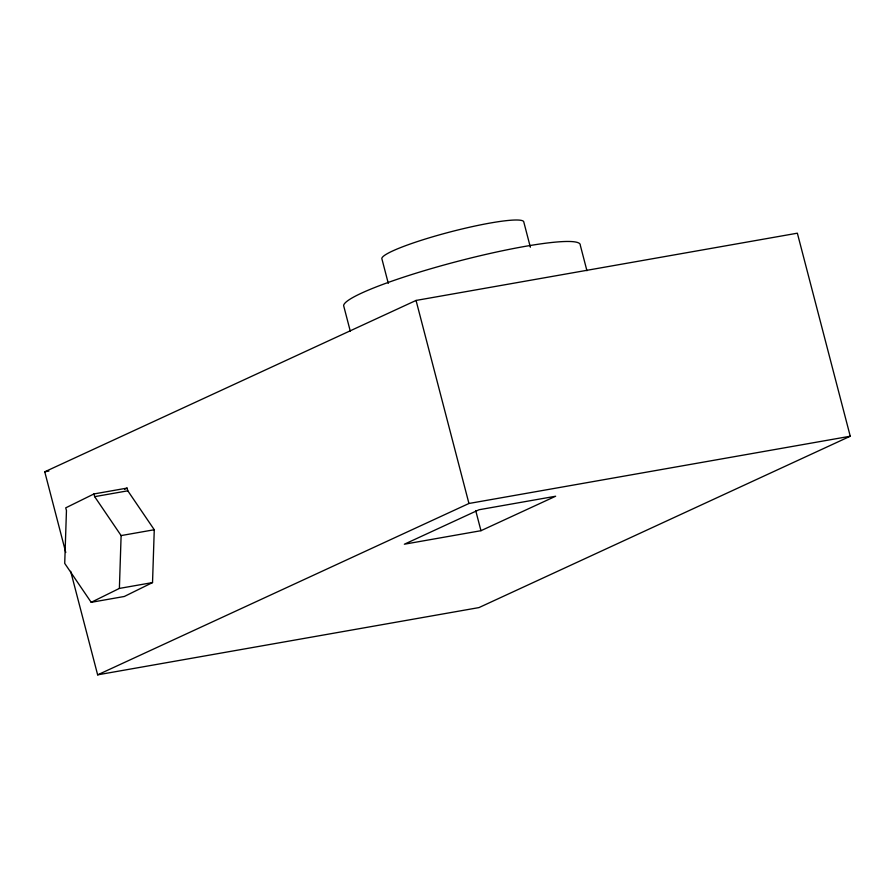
<?xml version="1.0" encoding="UTF-8"?>
<svg xmlns="http://www.w3.org/2000/svg" width="895" height="895" viewBox="0 0 895 895"><rect width="100%" height="100%" fill="white"/><g stroke="black" fill="none" stroke-linecap="round" stroke-linejoin="round"><path stroke-width="1.34" d="M91.189 602.324L119.382 588.418L121.116 535.579L94.657 496.658L93.93 493.95L127.079 488.099L127.806 490.807L154.264 529.739L152.53 582.578L124.338 596.473L91.189 602.324L64.72 563.391L66.454 510.553L65.727 507.857L93.93 493.95M124.629 489.308L127.079 488.099M65.76 552.483L44.75 471.799L416.052 300.44L797.356 233.192L850.25 436.234L478.948 607.593L97.644 674.841L70.671 571.301M97.644 674.841L468.946 503.482L850.25 436.234M480.962 530.701L555.65 496.233L479.038 509.747L404.35 544.216L480.962 530.701L475.704 510.542M44.75 471.799L48.878 471.072M94.657 496.658L127.806 490.807M121.116 535.579L154.264 529.739M119.382 588.418L152.53 582.578M586.941 270.737L580.284 245.174A122.223 14.678 -14.6 0 0 462.995 259.964A122.223 14.678 -14.6 0 0 343.624 305.609L350.281 331.172M530.366 247.233L523.698 221.636A73.334 8.805 -14.6 0 0 448.507 232.387A73.334 8.805 -14.6 0 0 381.964 259.091L388.285 283.346M416.052 300.44L468.946 503.482"/></g></svg>
